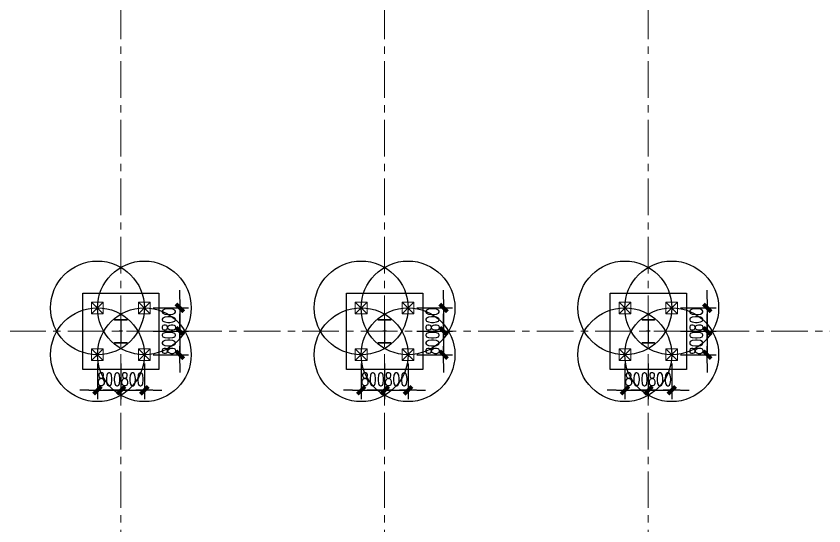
# Model space of a CAD drawing. Extents: x -1201378 to 2367219, y -619313 to 244905.
# Drawn here: x -831333 to -803767, y -208038 to -190641 of the extents above; entities that cross this region are included whole.
import ezdxf

# ---------------------------------------------------------------- set-up
doc = ezdxf.new("R2010")
doc.units = 0
doc.header["$LTSCALE"] = 1000
doc.linetypes.add('CENTER', pattern=[2, 1.25, -0.25, 0.25, -0.25])
doc.layers.get('0').update_dxf_attribs({"linetype": 'CONTINUOUS'})
doc.layers.get('Defpoints').update_dxf_attribs({"linetype": 'CONTINUOUS'})
for name, color, linetype in [('A-WINDOW', 140, 'CONTINUOUS'), ('S-DIMZ', 115, 'CONTINUOUS'), ('S-DOTE1', 140, 'CENTER'), ('S-HATCH1-W', 252, 'CONTINUOUS')]:
    doc.layers.add(name, color=color, linetype=linetype)
for name, color, linetype, lineweight in [('S-axis', 111, 'CONTINUOUS', 0), ('S-col', 2, 'CONTINUOUS', 0), ('S-dote', 5, 'CENTER', 0), ('S-zhuang', 1, 'CONTINUOUS', 0)]:
    doc.layers.add(name, color=color, linetype=linetype, lineweight=lineweight)
doc.styles.add('SS1', font='tj-romans1.shx', dxfattribs={"width": 0.7, "bigfont": 'tj-hztxt1.shx'})
doc.dimstyles.new('S-150-ARCHI', dxfattribs={"dimscale": 150, "dimtxt": 3, "dimasz": 2, "dimexe": 2, "dimexo": 2, "dimgap": 1, "dimtad": 1, "dimdec": 0, "dimzin": 0, "dimdsep": 46, "dimtxsty": 'SS1', "dimblk1": 'TT', "dimblk2": 'TT', "dimsah": 1, "dimcen": 1, "dimclrd": 256, "dimclre": 256, "dimclrt": 256, "dimadec": 0, "dimazin": 0, "dimtfac": 1, "dimtdec": 0, "dimtix": 1, "dimtmove": 2, "dimatfit": 0, "dimldrblk": 'TT', "dimfxl": 2, "dimtolj": 1, "dimtzin": 0, "dimarcsym": 0})

# ---------------------------------------------------------------- blocks, each defined once
blk = doc.blocks.new('w42343243')
at = {"layer": 'S-col'}
blk.add_lwpolyline([(-165069, 621020), (-164639, 621020), (-164639, 621002), (-164848, 621002), (-164848, 620238), (-164639, 620238), (-164639, 620220), (-165069, 620220), (-165069, 620238), (-164860, 620238), (-164860, 621002), (-165069, 621002)], close=True, dxfattribs=at)
blk = doc.blocks.new('42343')
at = {"layer": 'A-WINDOW'}
for p in [(-108000, -17850), (-99000, -17850), (-90000, -17850)]:
    blk.add_blockref('w42343243', p, dxfattribs=at)
blk = doc.blocks.new('3#轴网')
at = {"layer": 'S-dote'}
for p, q in [((-227758.5, -363428.2), (-227758.5, -277948.2)), ((-218758.5, -363428.2), (-218758.5, -277944.2)), ((-209758.5, -363428.2), (-209758.5, -277944.2)), ((-78316.2, -301398.2), (-273210.6, -301398.2))]:
    blk.add_line(p, q, dxfattribs=at)
blk = doc.blocks.new('S-ZHUANG-400')
at = {"layer": 'S-zhuang'}
for p, q in [((200, -200), (-200, 200)), ((-200, -200), (200, 200))]:
    blk.add_line(p, q, dxfattribs=at)
blk.add_lwpolyline([(-200, 200), (200, 200), (200, -200), (-200, -200)], close=True, dxfattribs=at)
blk = doc.blocks.new('CT4')
at = {"layer": 'Defpoints'}
for centre in [(-100831, -168442), (-99231, -168442), (-100831, -170042), (-99231, -170042)]:
    blk.add_circle(centre, 1600, dxfattribs=at)
at = {"layer": 'S-DOTE1', "ltscale": 0.25}
for p, q in [((-99971, -169242), (-100091, -169242)), ((-100031, -169182), (-100031, -169302))]:
    blk.add_line(p, q, dxfattribs=at)
at = {"layer": 'S-HATCH1-W'}
blk.add_lwpolyline([(-101331, -170542), (-101331, -167942), (-98731, -167942), (-98731, -170542)], close=True, dxfattribs=at)
at = {"layer": 'S-zhuang', "rotation": 90.00000000000001}
for p in [(-100831, -168442), (-99231, -168442), (-100831, -170042), (-99231, -170042)]:
    blk.add_blockref('S-ZHUANG-400', p, dxfattribs=at)
blk = doc.blocks.new('TT')
blk.add_line((-0.969, 0), (0.969, 0))
at = {"const_width": 0.45}
blk.add_lwpolyline([(-0.442, -0.442), (0.442, 0.442)], dxfattribs=at)
blk = doc.blocks.new('*D552')
at = {"layer": 'Defpoints', "color": 0, "transparency": 16777216}
for p in [(-828558, -202198), (-827758, -202198), (-827758, -203411)]:
    blk.add_point(p, dxfattribs=at)
at = {"layer": 'S-DIMZ', "lineweight": -2, "transparency": 16777216}
for p, q in [((-828558, -202498), (-828558, -203711)), ((-827758, -202498), (-827758, -203711)), ((-828858, -203411), (-829158, -203411)), ((-828558, -203411), (-827758, -203411)), ((-827458, -203411), (-827158, -203411))]:
    blk.add_line(p, q, dxfattribs=at)
at = {"layer": 'S-DIMZ', "lineweight": -2, "transparency": 16777216, "xscale": 300, "yscale": 300, "zscale": 300}
blk.add_blockref('TT', (-828558, -203411), dxfattribs=at)
at = {"layer": 'S-DIMZ', "lineweight": -2, "transparency": 16777216, "xscale": 300, "yscale": 300, "zscale": 300, "rotation": 180}
blk.add_blockref('TT', (-827758, -203411), dxfattribs=at)
at = {"layer": 'S-DIMZ', "transparency": 16777216, "insert": (-828158, -203036), "char_height": 450, "attachment_point": 5, "style": 'SS1'}
blk.add_mtext('\\A1;800', dxfattribs=at)
blk = doc.blocks.new('*D553')
at = {"layer": 'Defpoints', "color": 0, "transparency": 16777216}
for p in [(-827758, -202198), (-826958, -202198), (-826958, -203411)]:
    blk.add_point(p, dxfattribs=at)
at = {"layer": 'S-DIMZ', "lineweight": -2, "transparency": 16777216}
for p, q in [((-827758, -202498), (-827758, -203711)), ((-826958, -202498), (-826958, -203711)), ((-828058, -203411), (-828358, -203411)), ((-827758, -203411), (-826958, -203411)), ((-826658, -203411), (-826358, -203411))]:
    blk.add_line(p, q, dxfattribs=at)
at = {"layer": 'S-DIMZ', "lineweight": -2, "transparency": 16777216, "xscale": 300, "yscale": 300, "zscale": 300}
blk.add_blockref('TT', (-827758, -203411), dxfattribs=at)
at = {"layer": 'S-DIMZ', "lineweight": -2, "transparency": 16777216, "xscale": 300, "yscale": 300, "zscale": 300, "rotation": 180}
blk.add_blockref('TT', (-826958, -203411), dxfattribs=at)
at = {"layer": 'S-DIMZ', "transparency": 16777216, "insert": (-827358, -203036), "char_height": 450, "attachment_point": 5, "style": 'SS1'}
blk.add_mtext('\\A1;800', dxfattribs=at)
blk = doc.blocks.new('*D554')
at = {"layer": 'Defpoints', "color": 0, "transparency": 16777216}
for p in [(-826958, -200598), (-826958, -201398), (-825746, -201398)]:
    blk.add_point(p, dxfattribs=at)
at = {"layer": 'S-DIMZ', "lineweight": -2, "transparency": 16777216}
for p, q in [((-825746, -200298), (-825746, -199998)), ((-826658, -200598), (-825446, -200598)), ((-825746, -200598), (-825746, -201398)), ((-826658, -201398), (-825446, -201398)), ((-825746, -201698), (-825746, -201998))]:
    blk.add_line(p, q, dxfattribs=at)
at = {"layer": 'S-DIMZ', "lineweight": -2, "transparency": 16777216, "xscale": 300, "yscale": 300, "zscale": 300}
for p, rotation in [((-825746, -200598), 270), ((-825746, -201398), 90)]:
    blk.add_blockref('TT', p, dxfattribs=dict(at, rotation=rotation))
at = {"layer": 'S-DIMZ', "transparency": 16777216, "insert": (-826121, -200998), "char_height": 450, "attachment_point": 5, "rotation": 90, "style": 'SS1'}
blk.add_mtext('\\A1;800', dxfattribs=at)
blk = doc.blocks.new('*D555')
at = {"layer": 'Defpoints', "color": 0, "transparency": 16777216}
for p in [(-826958, -201398), (-826958, -202198), (-825746, -202198)]:
    blk.add_point(p, dxfattribs=at)
at = {"layer": 'S-DIMZ', "lineweight": -2, "transparency": 16777216}
for p, q in [((-825746, -201098), (-825746, -200798)), ((-826658, -201398), (-825446, -201398)), ((-825746, -201398), (-825746, -202198)), ((-826658, -202198), (-825446, -202198)), ((-825746, -202498), (-825746, -202798))]:
    blk.add_line(p, q, dxfattribs=at)
at = {"layer": 'S-DIMZ', "lineweight": -2, "transparency": 16777216, "xscale": 300, "yscale": 300, "zscale": 300}
for p, rotation in [((-825746, -201398), 270), ((-825746, -202198), 90)]:
    blk.add_blockref('TT', p, dxfattribs=dict(at, rotation=rotation))
at = {"layer": 'S-DIMZ', "transparency": 16777216, "insert": (-826121, -201798), "char_height": 450, "attachment_point": 5, "rotation": 90, "style": 'SS1'}
blk.add_mtext('\\A1;800', dxfattribs=at)
blk = doc.blocks.new('*D574')
at = {"layer": 'Defpoints', "color": 0, "transparency": 16777216}
for p in [(-819558, -202198), (-818758, -202198), (-818758, -203411)]:
    blk.add_point(p, dxfattribs=at)
at = {"layer": 'S-DIMZ', "lineweight": -2, "transparency": 16777216}
for p, q in [((-819558, -202498), (-819558, -203711)), ((-818758, -202498), (-818758, -203711)), ((-819858, -203411), (-820158, -203411)), ((-819558, -203411), (-818758, -203411)), ((-818458, -203411), (-818158, -203411))]:
    blk.add_line(p, q, dxfattribs=at)
at = {"layer": 'S-DIMZ', "lineweight": -2, "transparency": 16777216, "xscale": 300, "yscale": 300, "zscale": 300}
blk.add_blockref('TT', (-819558, -203411), dxfattribs=at)
at = {"layer": 'S-DIMZ', "lineweight": -2, "transparency": 16777216, "xscale": 300, "yscale": 300, "zscale": 300, "rotation": 180}
blk.add_blockref('TT', (-818758, -203411), dxfattribs=at)
at = {"layer": 'S-DIMZ', "transparency": 16777216, "insert": (-819158, -203036), "char_height": 450, "attachment_point": 5, "style": 'SS1'}
blk.add_mtext('\\A1;800', dxfattribs=at)
blk = doc.blocks.new('*D575')
at = {"layer": 'Defpoints', "color": 0, "transparency": 16777216}
for p in [(-818758, -202198), (-817958, -202198), (-817958, -203411)]:
    blk.add_point(p, dxfattribs=at)
at = {"layer": 'S-DIMZ', "lineweight": -2, "transparency": 16777216}
for p, q in [((-818758, -202498), (-818758, -203711)), ((-817958, -202498), (-817958, -203711)), ((-819058, -203411), (-819358, -203411)), ((-818758, -203411), (-817958, -203411)), ((-817658, -203411), (-817358, -203411))]:
    blk.add_line(p, q, dxfattribs=at)
at = {"layer": 'S-DIMZ', "lineweight": -2, "transparency": 16777216, "xscale": 300, "yscale": 300, "zscale": 300}
blk.add_blockref('TT', (-818758, -203411), dxfattribs=at)
at = {"layer": 'S-DIMZ', "lineweight": -2, "transparency": 16777216, "xscale": 300, "yscale": 300, "zscale": 300, "rotation": 180}
blk.add_blockref('TT', (-817958, -203411), dxfattribs=at)
at = {"layer": 'S-DIMZ', "transparency": 16777216, "insert": (-818358, -203036), "char_height": 450, "attachment_point": 5, "style": 'SS1'}
blk.add_mtext('\\A1;800', dxfattribs=at)
blk = doc.blocks.new('*D576')
at = {"layer": 'Defpoints', "color": 0, "transparency": 16777216}
for p in [(-817958, -200598), (-817958, -201398), (-816746, -201398)]:
    blk.add_point(p, dxfattribs=at)
at = {"layer": 'S-DIMZ', "lineweight": -2, "transparency": 16777216}
for p, q in [((-816746, -200298), (-816746, -199998)), ((-817658, -200598), (-816446, -200598)), ((-816746, -200598), (-816746, -201398)), ((-817658, -201398), (-816446, -201398)), ((-816746, -201698), (-816746, -201998))]:
    blk.add_line(p, q, dxfattribs=at)
at = {"layer": 'S-DIMZ', "lineweight": -2, "transparency": 16777216, "xscale": 300, "yscale": 300, "zscale": 300}
for p, rotation in [((-816746, -200598), 270), ((-816746, -201398), 90)]:
    blk.add_blockref('TT', p, dxfattribs=dict(at, rotation=rotation))
at = {"layer": 'S-DIMZ', "transparency": 16777216, "insert": (-817121, -200998), "char_height": 450, "attachment_point": 5, "rotation": 90, "style": 'SS1'}
blk.add_mtext('\\A1;800', dxfattribs=at)
blk = doc.blocks.new('*D577')
at = {"layer": 'Defpoints', "color": 0, "transparency": 16777216}
for p in [(-817958, -201398), (-817958, -202198), (-816746, -202198)]:
    blk.add_point(p, dxfattribs=at)
at = {"layer": 'S-DIMZ', "lineweight": -2, "transparency": 16777216}
for p, q in [((-816746, -201098), (-816746, -200798)), ((-817658, -201398), (-816446, -201398)), ((-816746, -201398), (-816746, -202198)), ((-817658, -202198), (-816446, -202198)), ((-816746, -202498), (-816746, -202798))]:
    blk.add_line(p, q, dxfattribs=at)
at = {"layer": 'S-DIMZ', "lineweight": -2, "transparency": 16777216, "xscale": 300, "yscale": 300, "zscale": 300}
for p, rotation in [((-816746, -201398), 270), ((-816746, -202198), 90)]:
    blk.add_blockref('TT', p, dxfattribs=dict(at, rotation=rotation))
at = {"layer": 'S-DIMZ', "transparency": 16777216, "insert": (-817121, -201798), "char_height": 450, "attachment_point": 5, "rotation": 90, "style": 'SS1'}
blk.add_mtext('\\A1;800', dxfattribs=at)
blk = doc.blocks.new('*D590')
at = {"layer": 'Defpoints', "color": 0, "transparency": 16777216}
for p in [(-810558, -202198), (-809758, -202198), (-809758, -203411)]:
    blk.add_point(p, dxfattribs=at)
at = {"layer": 'S-DIMZ', "lineweight": -2, "transparency": 16777216}
for p, q in [((-810558, -202498), (-810558, -203711)), ((-809758, -202498), (-809758, -203711)), ((-810858, -203411), (-811158, -203411)), ((-810558, -203411), (-809758, -203411)), ((-809458, -203411), (-809158, -203411))]:
    blk.add_line(p, q, dxfattribs=at)
at = {"layer": 'S-DIMZ', "lineweight": -2, "transparency": 16777216, "xscale": 300, "yscale": 300, "zscale": 300}
blk.add_blockref('TT', (-810558, -203411), dxfattribs=at)
at = {"layer": 'S-DIMZ', "lineweight": -2, "transparency": 16777216, "xscale": 300, "yscale": 300, "zscale": 300, "rotation": 180}
blk.add_blockref('TT', (-809758, -203411), dxfattribs=at)
at = {"layer": 'S-DIMZ', "transparency": 16777216, "insert": (-810158, -203036), "char_height": 450, "attachment_point": 5, "style": 'SS1'}
blk.add_mtext('\\A1;800', dxfattribs=at)
blk = doc.blocks.new('*D591')
at = {"layer": 'Defpoints', "color": 0, "transparency": 16777216}
for p in [(-809758, -202198), (-808958, -202198), (-808958, -203411)]:
    blk.add_point(p, dxfattribs=at)
at = {"layer": 'S-DIMZ', "lineweight": -2, "transparency": 16777216}
for p, q in [((-809758, -202498), (-809758, -203711)), ((-808958, -202498), (-808958, -203711)), ((-810058, -203411), (-810358, -203411)), ((-809758, -203411), (-808958, -203411)), ((-808658, -203411), (-808358, -203411))]:
    blk.add_line(p, q, dxfattribs=at)
at = {"layer": 'S-DIMZ', "lineweight": -2, "transparency": 16777216, "xscale": 300, "yscale": 300, "zscale": 300}
blk.add_blockref('TT', (-809758, -203411), dxfattribs=at)
at = {"layer": 'S-DIMZ', "lineweight": -2, "transparency": 16777216, "xscale": 300, "yscale": 300, "zscale": 300, "rotation": 180}
blk.add_blockref('TT', (-808958, -203411), dxfattribs=at)
at = {"layer": 'S-DIMZ', "transparency": 16777216, "insert": (-809358, -203036), "char_height": 450, "attachment_point": 5, "style": 'SS1'}
blk.add_mtext('\\A1;800', dxfattribs=at)
blk = doc.blocks.new('*D592')
at = {"layer": 'Defpoints', "color": 0, "transparency": 16777216}
for p in [(-808958, -200598), (-808958, -201398), (-807746, -201398)]:
    blk.add_point(p, dxfattribs=at)
at = {"layer": 'S-DIMZ', "lineweight": -2, "transparency": 16777216}
for p, q in [((-807746, -200298), (-807746, -199998)), ((-808658, -200598), (-807446, -200598)), ((-807746, -200598), (-807746, -201398)), ((-808658, -201398), (-807446, -201398)), ((-807746, -201698), (-807746, -201998))]:
    blk.add_line(p, q, dxfattribs=at)
at = {"layer": 'S-DIMZ', "lineweight": -2, "transparency": 16777216, "xscale": 300, "yscale": 300, "zscale": 300}
for p, rotation in [((-807746, -200598), 270), ((-807746, -201398), 90)]:
    blk.add_blockref('TT', p, dxfattribs=dict(at, rotation=rotation))
at = {"layer": 'S-DIMZ', "transparency": 16777216, "insert": (-808121, -200998), "char_height": 450, "attachment_point": 5, "rotation": 90, "style": 'SS1'}
blk.add_mtext('\\A1;800', dxfattribs=at)
blk = doc.blocks.new('*D593')
at = {"layer": 'Defpoints', "color": 0, "transparency": 16777216}
for p in [(-808958, -201398), (-808958, -202198), (-807746, -202198)]:
    blk.add_point(p, dxfattribs=at)
at = {"layer": 'S-DIMZ', "lineweight": -2, "transparency": 16777216}
for p, q in [((-807746, -201098), (-807746, -200798)), ((-808658, -201398), (-807446, -201398)), ((-807746, -201398), (-807746, -202198)), ((-808658, -202198), (-807446, -202198)), ((-807746, -202498), (-807746, -202798))]:
    blk.add_line(p, q, dxfattribs=at)
at = {"layer": 'S-DIMZ', "lineweight": -2, "transparency": 16777216, "xscale": 300, "yscale": 300, "zscale": 300}
for p, rotation in [((-807746, -201398), 270), ((-807746, -202198), 90)]:
    blk.add_blockref('TT', p, dxfattribs=dict(at, rotation=rotation))
at = {"layer": 'S-DIMZ', "transparency": 16777216, "insert": (-808121, -201798), "char_height": 450, "attachment_point": 5, "rotation": 90, "style": 'SS1'}
blk.add_mtext('\\A1;800', dxfattribs=at)

msp = doc.modelspace()

# ---------------------------------------------------------------- block references
at = {"layer": 'S-axis'}
msp.add_blockref('3#轴网', (-600000, 100000), dxfattribs=at)
at = {"layer": 'S-col'}
msp.add_blockref('42343', (-554904.3, -804168.2), dxfattribs=at)
at = {"layer": 'S-zhuang'}
for p in [(-727727.3, -32156.2), (-718727.3, -32156.2), (-709727.3, -32156.2)]:
    msp.add_blockref('CT4', p, dxfattribs=at)

# ---------------------------------------------------------------- dimensions: what is measured, and where the dimension line sits
at = {"layer": 'S-DIMZ'}
for base, p1, p2, picture, middle in [((-825746, -201398.2), (-826958.4, -200598.2), (-826958.4, -201398.2), '*D554', (-826121, -200998.2)), ((-816746, -201398.2), (-817958.4, -200598.2), (-817958.4, -201398.2), '*D576', (-817121, -200998.2)), ((-807746, -201398.2), (-808958.4, -200598.2), (-808958.4, -201398.2), '*D592', (-808121, -200998.2)), ((-825746, -202198.2), (-826958.4, -201398.2), (-826958.4, -202198.2), '*D555', (-826121, -201798.2)), ((-816746, -202198.2), (-817958.4, -201398.2), (-817958.4, -202198.2), '*D577', (-817121, -201798.2)), ((-807746, -202198.2), (-808958.4, -201398.2), (-808958.4, -202198.2), '*D593', (-808121, -201798.2))]:
    dim = msp.add_linear_dim(base=base, p1=p1, p2=p2, angle=270, dimstyle='S-150-ARCHI', override={"dimexo": 2}, dxfattribs=at)
    dim.commit()
    dim.dimension.update_dxf_attribs({"geometry": picture, "text_midpoint": middle})
for base, p1, p2, picture, middle in [((-827758.5, -203410.7), (-828558.4, -202198.2), (-827758.5, -202198.2), '*D552', (-828158.4, -203035.7)), ((-826958.4, -203410.7), (-827758.5, -202198.2), (-826958.4, -202198.2), '*D553', (-827358.4, -203035.7)), ((-818758.5, -203410.7), (-819558.4, -202198.2), (-818758.5, -202198.2), '*D574', (-819158.4, -203035.7)), ((-817958.4, -203410.7), (-818758.5, -202198.2), (-817958.4, -202198.2), '*D575', (-818358.4, -203035.7)), ((-809758.5, -203410.7), (-810558.4, -202198.2), (-809758.5, -202198.2), '*D590', (-810158.4, -203035.7)), ((-808958.4, -203410.7), (-809758.5, -202198.2), (-808958.4, -202198.2), '*D591', (-809358.4, -203035.7))]:
    dim = msp.add_linear_dim(base=base, p1=p1, p2=p2, dimstyle='S-150-ARCHI', override={"dimexo": 2}, dxfattribs=at)
    dim.commit()
    dim.dimension.update_dxf_attribs({"geometry": picture, "text_midpoint": middle})

doc.saveas('drawing.dxf')
